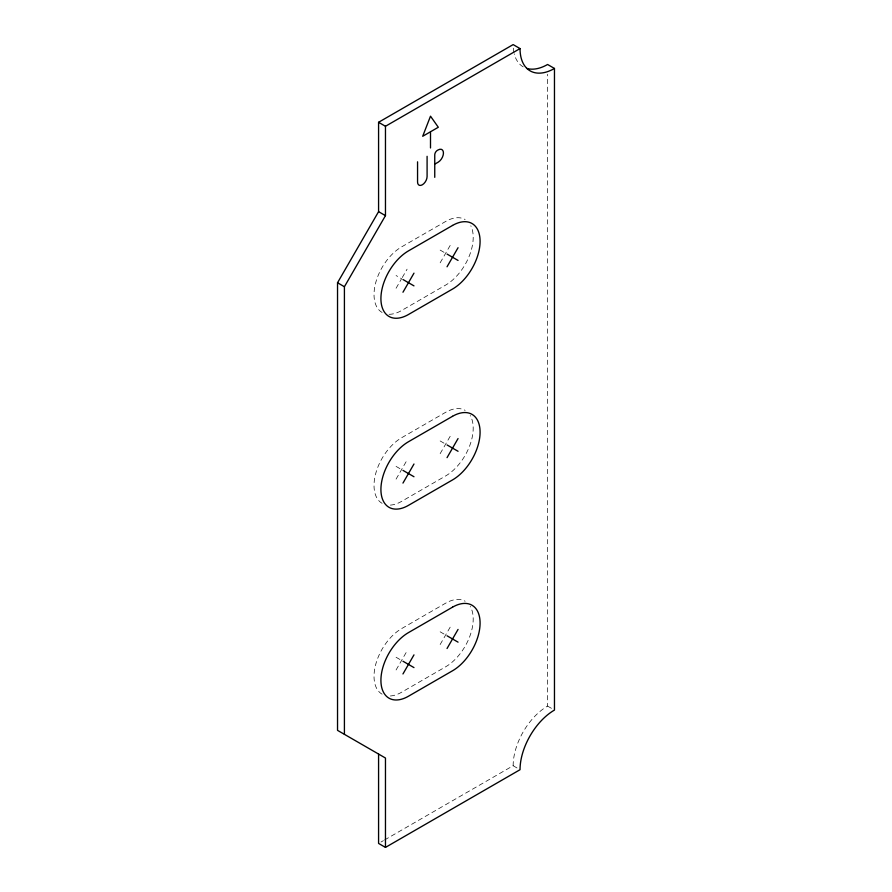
<?xml version="1.0" encoding="UTF-8"?>
<svg xmlns="http://www.w3.org/2000/svg" width="892" height="892" viewBox="0 0 892 892"><rect width="100%" height="100%" fill="white"/><g stroke="black" fill="none" stroke-linecap="round" stroke-linejoin="round"><path stroke-width="0.67" stroke-dasharray="4.46 3.34" d="M396.07 288.261L401.578 278.717L396.07 275.539M402.27 277.524L407.087 269.172M440.146 262.817L451.162 243.728M396.07 479.127L407.087 460.038M440.146 453.671L451.162 434.594M396.07 669.981L407.087 650.892M440.146 644.537L451.162 625.448M380.984 842.037L383.382 840.654M384.586 839.952L513.145 765.726A48.703 28.12 -60 0 1 547.588 706.085L547.588 74.226M440.146 250.095L445.654 253.272M440.146 440.949L445.654 444.127M396.07 466.393L401.578 469.582M440.146 631.815L445.654 634.992M547.588 706.085L553.319 709.396M396.07 657.259L401.578 660.437M513.145 765.726L517.739 768.38M523.236 66.889A48.703 28.12 -60 0 1 514.227 53.832M513.937 52.606A48.703 28.12 -60 0 1 513.235 47.354M390.373 505.106A38.958 22.49 -60 0 0 401.578 501.393L445.654 475.938A38.958 22.49 -60 0 0 470.195 415.516M382.099 503.322A38.958 22.49 -60 0 1 376.123 472.102A38.958 22.49 -60 0 1 401.578 437.771L445.654 412.316A38.958 22.49 -60 0 1 465.133 410.387M390.373 695.972A38.958 22.49 -60 0 0 401.578 692.248L445.654 666.803A38.958 22.49 -60 0 0 470.195 606.37M382.099 694.177A38.958 22.49 -60 0 1 376.123 662.957A38.958 22.49 -60 0 1 401.578 628.626L445.654 603.182A38.958 22.49 -60 0 1 465.133 601.253M389.068 314.285A38.958 22.49 -60 0 0 401.578 310.527L445.654 285.083A38.958 22.49 -60 0 0 470.82 225.799M382.099 312.456A38.958 22.49 -60 0 1 376.123 281.236A38.958 22.49 -60 0 1 401.578 246.906L445.654 221.461A38.958 22.49 -60 0 1 465.133 219.532"/><path stroke-width="1.34" d="M385.467 847.4L385.467 758.033L337.533 730.358L337.533 282.753L378.576 211.66L378.576 122.293L513.145 44.6L520.036 48.581A48.703 28.12 -60 0 0 554.467 68.461L554.467 710.065A48.703 28.12 -60 0 0 520.036 769.707L385.467 847.4L378.576 843.419L378.576 754.052M344.412 734.328L344.412 286.733L385.467 215.641L385.467 126.274L520.036 48.581M402.961 292.242L413.977 273.153M447.037 266.786L458.053 247.708M402.961 483.096L413.977 464.007M447.037 457.652L458.053 438.563M402.961 673.962L413.977 654.873M447.037 648.506L458.053 629.429M429.955 132.094L422.697 136.275L430.502 116.172L438.307 127.266L430.502 131.771L430.502 147.983M435.296 163.838L438.139 162.199A7.515 4.337 -60 0 0 443.447 153A7.515 4.337 -60 0 0 438.139 149.934L437.325 150.402A3.657 2.107 -60 0 0 434.75 154.874L434.75 177.341M554.467 68.461L547.588 64.48A48.703 28.12 -60 0 1 526.603 68.361M378.576 122.293L385.467 126.274M378.576 211.66L385.467 215.641M447.037 254.064L458.053 260.431M402.961 279.519L413.977 285.875M337.533 282.753L344.412 286.733M447.037 444.93L458.053 451.285M402.961 470.374L413.977 476.741M447.037 635.784L458.053 642.151M402.961 661.228L413.977 667.595M427.09 156.312L427.09 176.538A6.735 3.891 -60 0 1 422.329 184.789A6.735 3.891 -60 0 1 417.556 182.035L417.556 161.82M452.545 225.442L408.469 250.886A38.958 22.49 -60 0 0 380.917 298.597A38.958 22.49 -60 0 0 408.469 314.508L452.545 289.053A38.958 22.49 -60 0 0 480.086 241.342A38.958 22.49 -60 0 0 452.545 225.442M452.545 416.296L408.469 441.741A38.958 22.49 -60 0 0 380.917 489.463A38.958 22.49 -60 0 0 408.469 505.363L452.545 479.918A38.958 22.49 -60 0 0 480.086 432.207A38.958 22.49 -60 0 0 452.545 416.296M452.545 607.162L408.469 632.606A38.958 22.49 -60 0 0 380.917 680.317A38.958 22.49 -60 0 0 408.469 696.228L452.545 670.773A38.958 22.49 -60 0 0 480.086 623.062A38.958 22.49 -60 0 0 452.545 607.162"/></g></svg>
